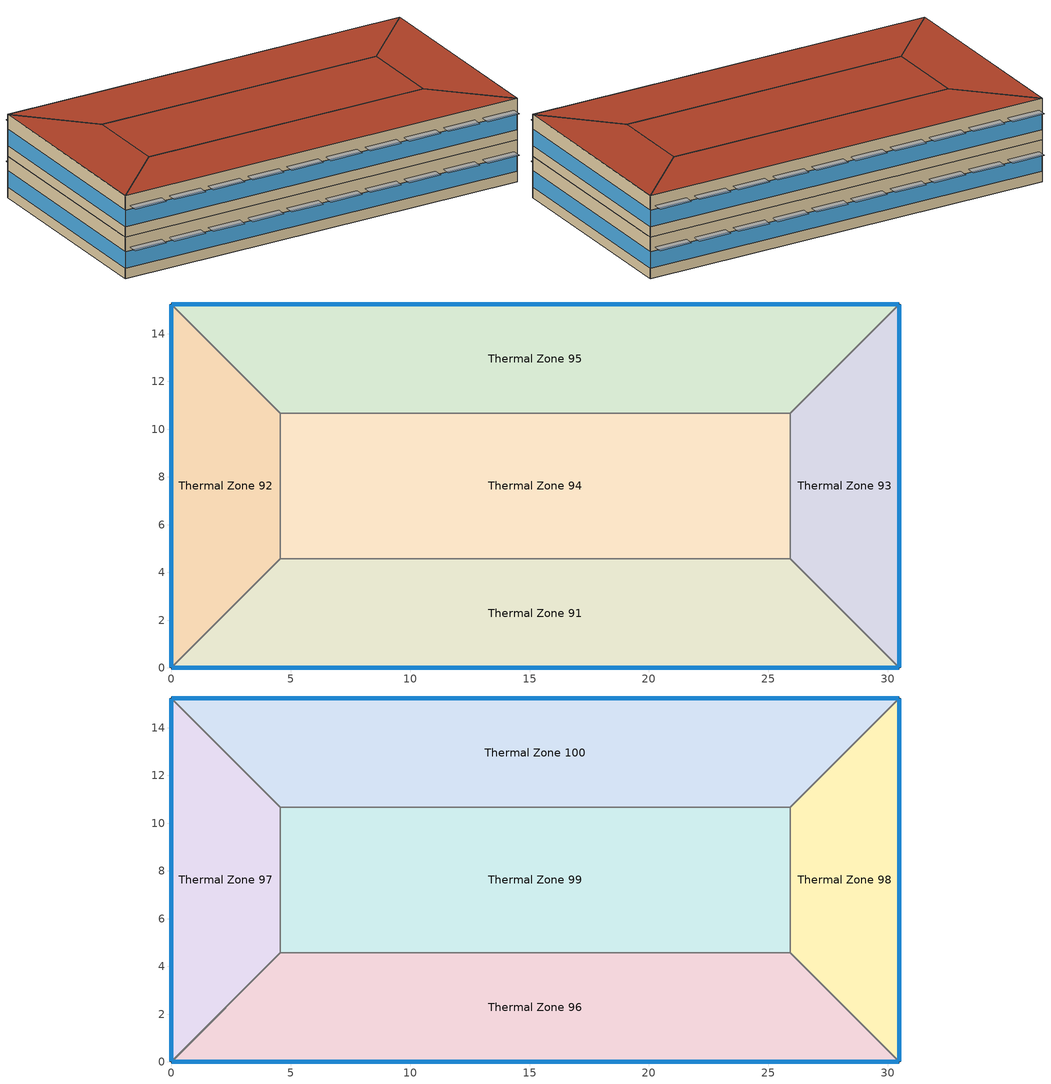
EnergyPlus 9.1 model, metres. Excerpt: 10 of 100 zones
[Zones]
Thermal Zone 91
 floor to Thermal Zone 86 (Interior Floor): 25.91,4.57 30.48,0 0,0 4.57,4.57 z54.86
 wall outside (ASHRAE 90.1-2010 ExtWall Mass ClimateZone 5): 0,0 30.48,0 z54.86:57.91
 wall to Thermal Zone 92 (Interior Wall): 4.57,4.57 0,0 z54.86:57.91
 wall to Thermal Zone 94 (Interior Wall): 25.91,4.57 4.57,4.57 z54.86:57.91
 wall to Thermal Zone 93 (Interior Wall): 30.48,0 25.91,4.57 z54.86:57.91
 window (ASHRAE 90.1-2010 ExtWindow Metal ClimateZone 4-6): 0.03,0 30.45,0 z55.62:56.85
Thermal Zone 92
 floor to Thermal Zone 87 (Interior Floor): 0,15.24 4.57,10.67 4.57,4.57 0,0 z54.86
 wall outside (ASHRAE 90.1-2010 ExtWall Mass ClimateZone 5): 0,15.24 0,0 z54.86:57.91
 wall to Thermal Zone 94 (Interior Wall): 4.57,4.57 4.57,10.67 z54.86:57.91
 wall to Thermal Zone 95 (Interior Wall): 4.57,10.67 0,15.24 z54.86:57.91
 window (ASHRAE 90.1-2010 ExtWindow Metal ClimateZone 4-6): 0,15.21 0,0.03 z55.62:56.85
Thermal Zone 93
 floor to Thermal Zone 88 (Interior Floor): 30.48,15.24 30.48,0 25.91,4.57 25.91,10.67 z54.86
 wall outside (ASHRAE 90.1-2010 ExtWall Mass ClimateZone 5): 30.48,0 30.48,15.24 z54.86:57.91
 wall to Thermal Zone 94 (Interior Wall): 25.91,10.67 25.91,4.57 z54.86:57.91
 wall to Thermal Zone 95 (Interior Wall): 30.48,15.24 25.91,10.67 z54.86:57.91
 window (ASHRAE 90.1-2010 ExtWindow Metal ClimateZone 4-6): 30.48,0.03 30.48,15.21 z55.62:56.85
Thermal Zone 94
 floor to Thermal Zone 89 (Interior Floor): 25.91,10.67 25.91,4.57 4.57,4.57 4.57,10.67 z54.86
 wall to Thermal Zone 95 (Interior Wall): 25.91,10.67 4.57,10.67 z54.86:57.91
Thermal Zone 95
 floor to Thermal Zone 90 (Interior Floor): 30.48,15.24 25.91,10.67 4.57,10.67 0,15.24 z54.86
 wall outside (ASHRAE 90.1-2010 ExtWall Mass ClimateZone 5): 30.48,15.24 0,15.24 z54.86:57.91
 window (ASHRAE 90.1-2010 ExtWindow Metal ClimateZone 4-6): 30.45,15.24 0.03,15.24 z55.62:56.85
Thermal Zone 100
 floor to Thermal Zone 95 (Interior Floor): 30.48,15.24 25.91,10.67 4.57,10.67 0,15.24 z57.91
 wall outside (ASHRAE 90.1-2010 ExtWall Mass ClimateZone 5): 30.48,15.24 0,15.24 z57.91:60.96
 wall to Thermal Zone 98 (Interior Wall): 25.91,10.67 30.48,15.24 z57.91:60.96
 wall to Thermal Zone 99 (Interior Wall): 4.57,10.67 25.91,10.67 z57.91:60.96
 wall to Thermal Zone 97 (Interior Wall): 0,15.24 4.57,10.67 z57.91:60.96
 window (ASHRAE 90.1-2010 ExtWindow Metal ClimateZone 4-6): 30.45,15.24 0.03,15.24 z58.67:59.89
 roof outside (ASHRAE 90.1-2010 ExtRoof IEAD ClimateZone 2-8): 25.91,10.67 30.48,15.24 0,15.24 4.57,10.67 z60.96
Thermal Zone 96
 floor to Thermal Zone 91 (Interior Floor): 25.91,4.57 30.48,0 0,0 4.57,4.57 z57.91
 wall outside (ASHRAE 90.1-2010 ExtWall Mass ClimateZone 5): 0,0 30.48,0 z57.91:60.96
 wall to Thermal Zone 97 (Interior Wall): 4.57,4.57 0,0 z57.91:60.96
 wall to Thermal Zone 99 (Interior Wall): 25.91,4.57 4.57,4.57 z57.91:60.96
 wall to Thermal Zone 98 (Interior Wall): 30.48,0 25.91,4.57 z57.91:60.96
 window (ASHRAE 90.1-2010 ExtWindow Metal ClimateZone 4-6): 0.03,0 30.45,0 z58.67:59.89
 roof outside (ASHRAE 90.1-2010 ExtRoof IEAD ClimateZone 2-8): 30.48,0 25.91,4.57 4.57,4.57 0,0 z60.96
Thermal Zone 97
 floor to Thermal Zone 92 (Interior Floor): 0,15.24 4.57,10.67 4.57,4.57 0,0 z57.91
 wall outside (ASHRAE 90.1-2010 ExtWall Mass ClimateZone 5): 0,15.24 0,0 z57.91:60.96
 wall to Thermal Zone 99 (Interior Wall): 4.57,4.57 4.57,10.67 z57.91:60.96
 window (ASHRAE 90.1-2010 ExtWindow Metal ClimateZone 4-6): 0,15.21 0,0.03 z58.67:59.9
 roof outside (ASHRAE 90.1-2010 ExtRoof IEAD ClimateZone 2-8): 0,0 4.57,4.57 4.57,10.67 0,15.24 z60.96
Thermal Zone 98
 floor to Thermal Zone 93 (Interior Floor): 30.48,15.24 30.48,0 25.91,4.57 25.91,10.67 z57.91
 wall outside (ASHRAE 90.1-2010 ExtWall Mass ClimateZone 5): 30.48,0 30.48,15.24 z57.91:60.96
 wall to Thermal Zone 99 (Interior Wall): 25.91,10.67 25.91,4.57 z57.91:60.96
 window (ASHRAE 90.1-2010 ExtWindow Metal ClimateZone 4-6): 30.48,0.03 30.48,15.21 z58.67:59.9
 roof outside (ASHRAE 90.1-2010 ExtRoof IEAD ClimateZone 2-8): 30.48,0 30.48,15.24 25.91,10.67 25.91,4.57 z60.96
Thermal Zone 99
 floor to Thermal Zone 94 (Interior Floor): 25.91,10.67 25.91,4.57 4.57,4.57 4.57,10.67 z57.91
 roof outside (ASHRAE 90.1-2010 ExtRoof IEAD ClimateZone 2-8): 25.91,4.57 25.91,10.67 4.57,10.67 4.57,4.57 z60.96
shading: 27.13,-0.76 27.13,0 24.69,0 24.69,-0.76 z57.15; 8.84,-0.76 8.84,0 6.4,0 6.4,-0.76 z57.15; 2.74,-0.76 2.74,0 0.3,0 0.3,-0.76 z57.15; 24.08,-0.76 24.08,0 21.64,0 21.64,-0.76 z57.15; 2.74,-0.76 2.74,0 0.3,0 0.3,-0.76 z60.2; 24.08,-0.76 24.08,0 21.64,0 21.64,-0.76 z60.2; 8.84,-0.76 8.84,0 6.4,0 6.4,-0.76 z60.2; 27.13,-0.76 27.13,0 24.69,0 24.69,-0.76 z60.2; 14.94,-0.76 14.94,0 12.5,0 12.5,-0.76 z57.15; 17.98,-0.76 17.98,0 15.54,0 15.54,-0.76 z57.15; 14.94,-0.76 14.94,0 12.5,0 12.5,-0.76 z60.2; 17.98,-0.76 17.98,0 15.54,0 15.54,-0.76 z60.2; 5.79,-0.76 5.79,0 3.35,0 3.35,-0.76 z57.15; 30.18,-0.76 30.18,0 27.74,0 27.74,-0.76 z57.15; 21.03,-0.76 21.03,0 18.59,0 18.59,-0.76 z57.15; 11.89,-0.76 11.89,0 9.45,0 9.45,-0.76 z57.15; 30.18,-0.76 30.18,0 27.74,0 27.74,-0.76 z60.2; 21.03,-0.76 21.03,0 18.59,0 18.59,-0.76 z60.2; 11.89,-0.76 11.89,0 9.45,0 9.45,-0.76 z60.2; 5.79,-0.76 5.79,0 3.35,0 3.35,-0.76 z60.2; 11.89,15.24 11.89,16 9.45,16 9.45,15.24 z60.2; 14.94,15.24 14.94,16 12.5,16 12.5,15.24 z60.2; 5.79,15.24 5.79,16 3.35,16 3.35,15.24 z60.2; 24.08,15.24 24.08,16 21.64,16 21.64,15.24 z60.2; 8.84,15.24 8.84,16 6.4,16 6.4,15.24 z60.2; 27.13,15.24 27.13,16 24.69,16 24.69,15.24 z60.2; 30.18,15.24 30.18,16 27.74,16 27.74,15.24 z60.2; 17.98,15.24 17.98,16 15.54,16 15.54,15.24 z60.2; 21.03,15.24 21.03,16 18.59,16 18.59,15.24 z60.2; 2.74,15.24 2.74,16 0.3,16 0.3,15.24 z60.2; 8.84,15.24 8.84,16 6.4,16 6.4,15.24 z57.15; 30.18,15.24 30.18,16 27.74,16 27.74,15.24 z57.15; 27.13,15.24 27.13,16 24.69,16 24.69,15.24 z57.15; 17.98,15.24 17.98,16 15.54,16 15.54,15.24 z57.15; 24.08,15.24 24.08,16 21.64,16 21.64,15.24 z57.15; 2.74,15.24 2.74,16 0.3,16 0.3,15.24 z57.15; 5.79,15.24 5.79,16 3.35,16 3.35,15.24 z57.15; 11.89,15.24 11.89,16 9.45,16 9.45,15.24 z57.15; 14.94,15.24 14.94,16 12.5,16 12.5,15.24 z57.15; 21.03,15.24 21.03,16 18.59,16 18.59,15.24 z57.15
[Building]
Building 1
[Site:Location]
Chicago Ohare Intl Ap: Latitude {deg}=41.98; Longitude {deg}=-87.92; Time Zone {hr}=-6; Elevation {m}=201
[Material] Thermal Absorptance=0.9
Name | Roughness | Thickness {m} | Conductivity {W/m-K} | Density {kg/m3} | Specific Heat {J/kg-K} | Solar Absorptance | Visible Absorptance
1/2IN Gypsum | Smooth | 0.0127 | 0.16 | 784.9 | 830 | 0.4 | 0.4
1IN Stucco | Smooth | 0.0253 | 0.6918 | 1858 | 837 | 0.92 | 0.92
8IN CONCRETE HW RefBldg | Rough | 0.2032 | 1.311 | 2240 | 836.8 | 0.7 | 0.7
F16 Acoustic tile | MediumSmooth | 0.0191 | 0.06 | 368 | 590 | 0.3 | 0.3
G01a 19mm gypsum board | MediumSmooth | 0.019 | 0.16 | 800 | 1090 | 0.4 | 0.4
IEAD Roof Insulation R-19.72 IP | MediumRough | 0.170137 | 0.049 | 265 | 836.8 | 0.7 | 0.7
M11 100mm lightweight concrete | MediumRough | 0.1016 | 0.53 | 1280 | 840 | 0.5 | 0.5
Mass Wall Insulation R-8.72 IP | MediumRough | 0.075271 | 0.049 | 265 | 836.8 | 0.7 | 0.7
Metal Decking | MediumSmooth | 0.0015 | 45.006 | 7680 | 418.4 | 0.6 | 0.6
Roof Membrane | VeryRough | 0.0095 | 0.16 | 1121.29 | 1460 | 0.7 | 0.7
[Material:AirGap]
Name | Thermal Resistance {m2-K/W}
F04 Wall air space resistance | 0.15
F05 Ceiling air space resistance | 0.18
[WindowMaterial:SimpleGlazingSystem]
Fixed Window 3.12/0.40/0.31: U-Factor {W/m2-K}=3.12304; Solar Heat Gain Coefficient=0.4; Visible Transmittance=0.31
[Construction]
ASHRAE 90.1-2010 ExtRoof IEAD ClimateZone 2-8: Roof Membrane, IEAD Roof Insulation R-19.72 IP, Metal Decking
ASHRAE 90.1-2010 ExtWall Mass ClimateZone 5: 1IN Stucco, 8IN CONCRETE HW RefBldg, Mass Wall Insulation R-8.72 IP, 1/2IN Gypsum
ASHRAE 90.1-2010 ExtWindow Metal ClimateZone 4-6: Fixed Window 3.12/0.40/0.31
Interior Floor: F16 Acoustic tile, F05 Ceiling air space resistance, M11 100mm lightweight concrete
Interior Wall: G01a 19mm gypsum board, F04 Wall air space resistance, G01a 19mm gypsum board
[Zone]
Thermal Zone 100; Thermal Zone 91; Thermal Zone 92; Thermal Zone 93; Thermal Zone 94; Thermal Zone 95; Thermal Zone 96; Thermal Zone 97; Thermal Zone 98; Thermal Zone 99
